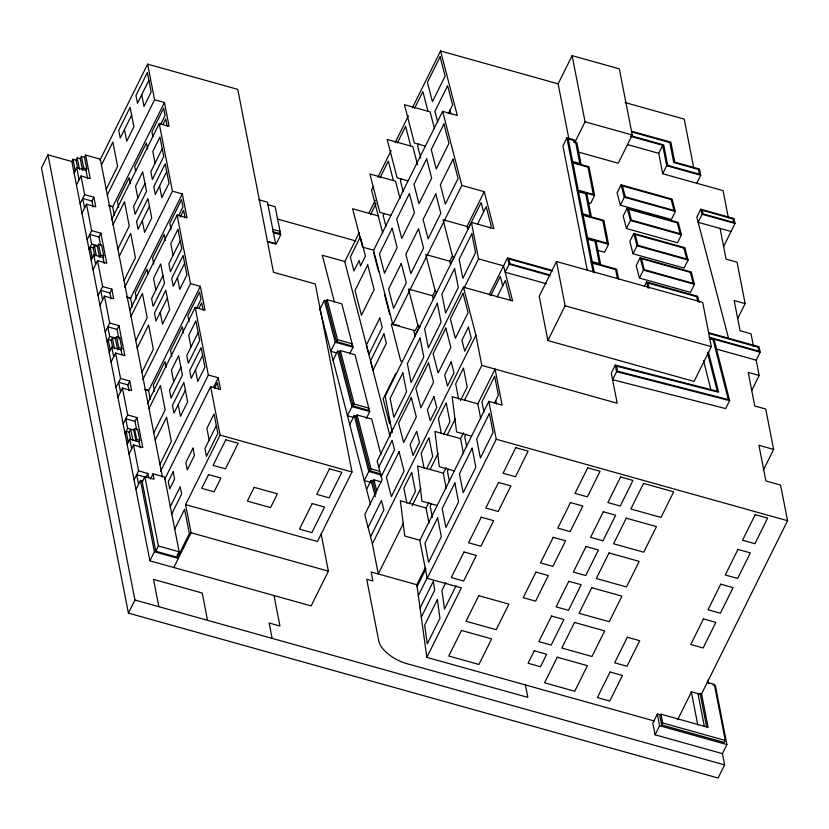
<?xml version="1.0" encoding="UTF-8"?>
<svg xmlns="http://www.w3.org/2000/svg" width="829" height="829" viewBox="0 0 829 829"><rect width="100%" height="100%" fill="white"/><g stroke="black" fill="none" stroke-linecap="round" stroke-linejoin="round"><path stroke-width="1.24" d="M321.113 533.876L328.398 571.16L311.144 605.926L149.894 560.829L71.885 161.541L47.958 154.857L41.45 167.976L128.412 613.118L718.101 778.016L724.608 764.898L722.411 753.623L726.909 744.556L715.386 685.593L713.023 684.93M71.885 161.541L72.993 159.313L76.071 160.173L77.646 168.235M76.071 160.173L77.211 157.883L80.289 158.743L82.32 169.106M80.289 158.743L81.408 156.494L84.496 157.365L86.744 168.878L85.998 170.401L87.636 178.815M74.144 173.064L76.745 167.81L85.998 170.401M84.496 157.365L85.636 155.064L100.319 159.168L162.411 477.058M82.537 170.256L83.656 168.018L81.408 156.494M76.486 185.074L80.983 176.007L90.237 178.598L85.636 155.064M99.884 160.329L147.624 64.154L237.757 89.356L273.487 272.285L315.269 283.964L351.993 471.981L317.486 541.503L185.582 504.623L220.089 435.09L210.639 386.728L220.514 389.485L218.234 377.786L208.359 375.019L195.157 307.455L205.032 310.212L200.369 286.347L190.494 283.591L177.105 215.053L186.981 217.809L182.318 193.945L172.442 191.188L159.241 123.625L169.116 126.381L164.463 102.516L154.577 99.76L147.624 64.154M80.123 203.706L84.62 194.639L80.983 176.007M101.459 165.023L112.858 142.06L117.604 166.38L106.205 189.333M81.998 213.281L86.496 204.214L95.749 206.804L93.874 197.219L84.62 194.639M131.635 115.086L120.236 138.039L118.713 130.257L130.112 107.304L133.915 126.754L126.744 141.189L124.464 129.511M148.888 80.32L137.49 103.273L135.966 95.49L147.365 72.537L151.168 91.988L144.008 106.423L141.728 94.744M93.149 207.032L91.978 201.043L93.874 197.219M107.418 194.774L154.577 99.76M87.159 239.695L91.656 230.628L86.496 204.214M89.024 249.27L91.636 244.027L89.76 234.441L99.014 237.032L100.651 245.415M164.463 102.516L112.692 206.804L108.982 205.768M94.858 256.337L93.211 247.902L94.351 245.602L97.428 246.472L99.553 257.311L100.661 255.073L98.547 244.223L101.635 245.094L103.76 255.933L103.003 257.456L104.174 263.446M99.014 237.032L100.91 233.208L91.656 230.628M97.428 246.472L98.547 244.223M91.149 260.119L93.75 254.866L103.003 257.456M111.5 219.799L159.241 123.625M160.753 124.236L165.095 115.49L163.665 108.195L151.945 131.811L152.899 136.671M113.107 224.659L124.505 201.706L129.251 226.027L117.863 248.98M162.961 124.537L165.759 118.889L167.189 126.184M93.014 269.694L97.521 260.638L106.765 263.218L100.91 233.208M144.992 183.478L133.593 206.431L135.117 214.214L146.515 191.261L142.712 171.81L135.552 186.235L137.832 197.913M162.246 148.712L150.857 171.676L152.37 179.458L163.769 156.494L159.966 137.044L152.805 151.479L155.085 163.147M98.081 295.621L102.578 286.554L97.521 260.638M119.283 256.275L130.681 233.322L135.428 257.632L124.039 280.596M99.957 305.196L104.454 296.14L113.708 298.72L111.832 289.145L102.578 286.554M149.458 206.338L138.06 229.291L136.547 221.509L147.935 198.556L151.738 218.006L144.578 232.441L142.298 220.763M166.712 171.572L155.324 194.535L153.8 186.753L165.199 163.79L168.992 183.25L161.831 197.675L159.551 186.007M111.107 298.948L109.936 292.958L111.832 289.145M124.702 287.362L172.442 191.188M105.21 332.097L109.708 323.03L104.454 296.14M107.076 341.672L109.687 336.429L107.811 326.844L117.065 329.434L118.702 337.817M182.318 193.945L130.547 298.233L126.847 297.207M112.671 347.538L111.262 340.304L112.402 338.014L115.48 338.874L117.604 349.714L118.713 347.475L116.599 336.626L119.687 337.496L121.811 348.335L121.055 349.859L121.987 354.646M117.065 329.434L118.961 325.621L109.708 323.03M115.48 338.874L116.599 336.626M129.935 310.067L177.105 215.053M109.2 352.522L111.801 347.268L121.055 349.859M178.618 215.664L182.96 206.918L181.53 199.623L169.81 223.239L171.002 229.312M118.93 339.02L119.687 337.496M131.023 316.336L142.412 293.383L147.168 317.694L135.769 340.657M180.256 217.094L183.623 210.328L185.043 217.623M111.065 362.097L115.563 353.04L124.816 355.62L118.961 325.621M162.992 275.642L151.603 298.595L153.116 306.378L164.515 283.425L160.712 263.964L153.552 278.399L155.831 290.067M180.256 240.876L168.857 263.829L170.38 271.611L181.769 248.659L177.976 229.208L170.805 243.633L173.085 255.311M116.039 387.537L120.537 378.47L115.563 353.04M137.189 347.952L148.588 324.989L153.344 349.31L141.946 372.262M117.905 397.122L122.412 388.055L131.656 390.635L129.79 381.06L120.537 378.47M167.365 298.015L155.966 320.968L154.453 313.186L165.841 290.233L169.644 309.683L162.484 324.108L160.204 312.44M184.618 263.249L173.23 286.202L171.707 278.42L183.105 255.467L186.898 274.917L179.738 289.352L177.458 277.674M129.065 390.863L127.894 384.874L129.79 381.06M142.754 379.765L190.494 283.591M123.158 424.013L127.666 414.946L122.412 388.055M125.034 433.588L127.635 428.344L125.77 418.759L135.013 421.35L136.65 429.733M200.369 286.347L148.598 390.646L144.899 389.609M130.63 439.453L129.22 432.22L130.713 429.204L132.837 440.054M135.013 421.35L136.909 417.536L127.666 414.946M134.547 428.541L136.671 439.391L135.915 440.914L133.79 430.064L134.547 428.541L137.645 429.412L139.759 440.251L139.013 441.774L140.174 447.764M127.148 444.437L129.759 439.194L139.013 441.774M147.417 403.63L195.157 307.455M196.67 308.067L201.012 299.321L199.582 292.026L187.862 315.642L189.053 321.725M149.023 408.5L160.422 385.537L165.168 409.858L153.769 432.811M198.867 308.367L201.675 302.73L203.095 310.025M129.023 454.023L133.521 444.955L142.775 447.536L136.909 417.536M180.909 367.309L169.51 390.272L171.033 398.055L182.421 375.091L178.629 355.641L171.458 370.076L173.738 381.744M198.162 332.553L186.763 355.506L188.287 363.289L199.685 340.336L195.882 320.875L188.722 335.31L191.002 346.978M134.091 479.939L138.588 470.872L133.521 444.955M155.199 440.106L166.598 417.153L171.344 441.474L159.945 464.427M135.956 489.524L140.464 480.457L142.775 481.1M185.375 390.169L173.976 413.132L172.453 405.35L183.851 382.387L187.655 401.847L180.484 416.272L178.204 404.604M202.628 355.413L191.23 378.366L189.706 370.584L201.105 347.631L204.908 367.081L197.748 381.506L195.468 369.838M153.023 473.825L154.08 479.224L144.826 476.634L142.225 481.887L155.769 551.223L176.556 557.036L179.157 551.782L164.556 477.048L153.023 473.825L150.422 479.069M145.945 477.276L147.842 473.463L138.588 470.872M160.608 471.204L208.359 375.019M267.85 204.68L275.155 206.722L280.741 234.783L276.244 243.84L268.814 241.767M164.629 479.431L210.639 386.728M213.633 387.05L218.234 377.786M214.504 388.376L217.302 382.729L218.493 388.811M170.1 507.068L180.194 486.747L181.613 494.043L171.427 514.571M216.338 425.609L204.95 448.562L206.462 456.344L217.861 433.391L214.058 413.94L206.898 428.365L209.177 440.044M149.894 560.829L154.391 551.772L140.464 480.457M155.769 551.223L158.37 545.969L144.826 476.634M128.412 613.118L134.92 599.999L724.608 764.898M174.504 529.596L184.587 509.275L189.344 533.586L177.945 556.549M173.821 567.523L191.074 532.757L185.582 504.623M373.278 186.566L371.558 190.038L382.687 232.939M377.889 177.292L391.112 150.64M395.143 142.536L408.376 115.884M412.396 107.77L440.582 50.983L558.135 83.853L568.943 139.199M380.065 177.779L388.355 161.095L393.361 180.411M397.329 143.023L405.609 126.34L410.624 145.655M414.583 108.257L422.863 91.573L427.878 110.889M326.719 300.958L324.346 300.295L319.849 309.362L370.459 504.415M344.781 261.726L359.164 232.762M368.936 213.063L375.268 200.317M327.175 299.746L326.18 301.746L336.543 341.662L351.185 345.755L352.18 343.766L337.527 339.662L327.175 299.746L341.817 303.839L353.019 347.206L349.641 354.004M370.553 214.711L376.076 203.582M360.408 236.762L350.315 257.094L353.921 270.979L359.133 260.482L360.542 265.912L365.423 256.078L360.719 237.964M384.252 213.333L383.143 215.55L385.962 226.421M401.505 178.567L400.407 180.795L403.226 191.654M418.759 143.8L417.661 146.028L420.79 158.101M440.582 50.983L457.318 115.469L442.613 111.366L373.589 250.41L392.801 324.46L399.132 325.496M448.334 113.646L452.624 105.003L447.619 85.688L434.914 111.262L437.733 122.132M324.346 300.295L335.227 342.232L330.73 351.299L336.657 352.957M336.543 341.662L337.527 339.662M333.04 360.2L337.538 351.133L339.911 351.797M340.367 350.584L339.372 352.574L353.247 406.055L367.889 410.148L368.884 408.148L354.242 404.055L340.367 350.584L355.009 354.677L369.724 411.588L366.356 418.396M337.538 351.133L351.931 406.614L347.434 415.681L353.361 417.339M392.811 324.471L461.836 185.416L442.613 111.366M353.247 406.055L354.242 404.055M349.745 424.583L354.242 415.516L356.615 416.179M380.946 454.634L371.713 419.059L357.071 414.966L356.076 416.966L370.086 470.934L381.071 474.001M418.117 324.947L415.246 330.74L391.267 324.025L400.708 360.988L402.407 361.465M432.5 295.984L435.38 290.191M453.795 257.643L450.541 264.223L449.753 261.218L452.634 255.425M483.587 211.975L481.141 202.566L467.794 229.457L467.017 226.452L484.271 191.696L461.836 185.416M395.858 373.371L383.164 398.956L389.589 423.712L390.687 421.495M416.023 333.745L419.287 327.175M433.277 298.979L436.541 292.409M484.271 191.696L493.866 228.68L471.432 222.41L385.153 396.221L392.272 432.697M477.421 224.39L486.198 206.711L491.203 226.027L490.167 228.13M558.135 83.853L572.134 55.657L619.325 68.848L632.247 135.003L618.247 163.209L577.761 151.894M354.242 415.516L368.77 471.494L364.273 480.561L371.392 482.551M370.086 470.934L371.071 468.934L357.071 414.966M389.703 434.572L392.418 429.101M471.432 222.41L478.561 258.886L503.514 265.86L512.623 300.937L463.452 287.186L377.164 461.007L382.055 479.825L364.791 514.591L372.387 543.834L378.273 573.958L403.578 522.975M464.178 287.85L478.561 258.886M366.584 489.462L371.081 480.395L374.635 481.39M378.739 467.245L392.096 440.354L394.531 449.764L381.185 476.654M381.226 481.898L373.91 479.846L372.915 481.846L376.055 493.939M368.117 527.41L381.475 500.519L383.91 509.928L370.563 536.819M581.129 164.546L576.829 142.526L575.025 142.018L574.632 140.008L566.891 137.842L562.922 145.842L587.201 270.088M489.141 294.834L507.483 257.871L551.927 270.295M490.768 295.549L500.291 276.358L502.737 285.777M507.483 257.871L509.141 264.223L505.162 272.213L546.28 283.715M372.387 543.834L475.919 335.258L463.452 287.186M497.131 297.062L505.348 280.513L510.353 299.829M575.025 142.018L585.056 121.811L572.134 55.657M409.277 503.711L415.422 491.348L411.712 472.375L403.899 488.126L406.863 503.296M426.541 468.955L432.676 456.582L428.976 437.619L421.153 453.359L424.127 468.53M443.795 434.189L449.929 421.816L446.23 402.853L438.417 418.593L441.38 433.764M460.489 400.552L467.193 387.06L463.484 368.086L455.67 383.827L458.634 399.008M412.21 505.597L420.831 488.208M430.033 469.67L438.095 453.453M447.297 434.904L455.349 418.686M464.551 400.148L481.804 365.382L475.919 335.258M426.054 508.146L428.925 502.353M443.308 473.38L446.178 467.587M463.463 453.473L460.561 438.624L463.442 432.821M480.727 418.718L477.825 403.858L495.079 369.092L502.105 405.08L488.841 401.371L419.816 540.425L427.215 578.31L461.359 587.854L426.842 657.376L654.35 721.002M431.308 503.908L430.199 506.125L432.427 517.514M448.562 469.141L447.463 471.369L449.432 481.483M465.825 434.375L464.717 436.603L466.696 446.717M556.477 261.529L539.213 296.295L547.865 340.543L694.08 381.433L711.334 346.667L702.691 302.409L556.477 261.529L565.119 305.787L547.865 340.543M571.585 161.873L589.004 166.743L594.611 195.457L590.642 203.457L588.393 202.825M494.644 402.749L498.374 395.226L494.675 376.262L481.97 401.837L483.949 411.951M426.842 657.376L416.832 584.746L425.464 567.368M417.091 586.59L425.951 568.735M621.056 184.826L617.087 192.825L620.341 205.209L671.397 219.488L675.366 211.499L672.122 199.105L621.056 184.826L624.31 197.219L620.341 205.209M418.334 595.678L427.236 577.751M427.215 578.31L496.239 439.256L488.841 401.371M420.054 608.103L433.401 581.202L434.655 590.289L421.298 617.18M581.813 214.193L603.864 220.369L608.538 244.296L604.569 252.296L597.74 250.379M627.17 208.12L623.201 216.12L626.444 228.503L677.5 242.783L681.469 234.794L678.226 222.4L627.17 208.12L630.413 220.514L626.444 228.503M728.39 217.851L723.064 190.618L662.723 173.748L658.734 153.324L662.703 145.324L630.299 136.257M445.795 582.663L441.94 590.445L444.51 609.087L456.095 585.73M662.723 173.748L666.692 165.748L662.703 145.324M633.791 233.395L629.822 241.394L633.066 253.788L684.132 268.057L688.101 260.068L684.847 247.674L633.791 233.395L637.035 245.788L633.066 253.788M640.154 257.684L636.185 265.684L639.439 278.067L690.495 292.347L694.464 284.347L691.22 271.964L640.154 257.684L643.408 270.078L639.439 278.067M644.257 286.533L646.516 281.964L697.583 296.243L699.199 302.44M696.764 183.261L700.733 175.271L699.51 169.033L674.754 162.111L670.868 142.173L631.48 131.158M707.458 352.522L717.292 391.215L615.273 365.102L611.305 373.102L617.19 403.236L481.804 365.382M615.273 365.102L616.558 371.672L612.59 379.672L725.665 408.604L729.634 400.614L714.059 339.289M723.572 246.565L735.022 223.498L734.048 218.524L700.785 209.219L696.816 217.219L728.494 338.097M700.785 209.219L702.101 214.296L698.132 222.296L731.054 231.498M737.655 318.668L745.136 303.601L737.043 262.182L726.08 259.114L720.08 228.431M751.706 390.563L759.177 375.496L756.193 360.18L760.162 352.18L759.105 346.781L708.463 332.616M763.271 470.281L773.623 449.422L765.737 409.06L754.763 405.982L748.214 372.428L759.177 375.496M661.014 715.095L657.324 714.07L652.817 723.137L655.097 734.805L722.411 753.623M701.541 693.769L708.111 727.375L660.92 714.173L659.925 716.173L661.635 724.929L724.297 742.452L725.292 740.452L714.349 684.402L707.199 682.412M655.097 734.805L659.604 725.738L657.324 714.07M661.635 724.929L662.63 722.929L660.92 714.173M677.697 719.603L691.5 691.8L701.272 694.526L787.55 520.716L780.586 485.069L765.892 480.955L758.929 445.308L773.623 449.422M616.558 371.672L729.634 400.614M625.045 102.568L684.236 119.117L693.821 168.225M631.594 131.894L669.832 142.588L673.728 162.525L698.484 169.448L699.407 174.194L667.728 165.334L663.739 144.909L631.335 135.852M585.056 121.811L632.247 135.003M627.574 144.609L658.734 153.324M666.692 165.748L700.733 175.271M702.101 214.296L735.022 223.498M624.31 197.219L675.366 211.499M425.36 146.122L414.386 143.054L404.428 104.682L430.106 111.863L434.479 128.723M577.202 190.587L594.611 195.457M630.413 220.514L681.469 234.794M408.106 180.888L397.132 177.82L387.174 139.448L412.842 146.629L417.536 164.691M637.035 245.788L688.101 260.068M586.486 238.13L608.538 244.296M643.408 270.078L694.464 284.347M745.136 303.601L734.162 300.533L740.069 330.74L751.033 333.807L753.447 346.139M467.017 226.452L443.028 219.747L452.634 256.741L454.178 257.177M591.16 262.057L616.693 269.197L618.662 279.311M390.811 215.447L379.827 212.379L369.879 174.007L395.547 181.178L400.044 198.514M378.283 215.944L352.615 208.763L362.574 247.135L373.547 250.203M552.093 271.042L508.861 258.949L510.115 263.798L549.492 274.803M509.141 264.223L550.249 275.715M258.866 199.789L267.466 202.193L275.642 244.016L267.031 241.612M708.557 333.351L758.069 347.196L758.836 351.113L709.147 337.216M449.753 261.218L425.774 254.513L435.37 291.507L436.924 291.932M709.292 337.952L760.162 352.18M709.489 338.709L713.075 339.714L728.276 399.557L617.584 371.226L616.589 366.149L718.65 392.262L708.515 352.346M277.28 218.98L355.838 240.949M83.656 168.018L86.744 168.878M565.119 305.787L711.334 346.667M716.318 349.03L756.193 360.18M272.668 229.312L279.974 231.353L278.979 233.353L272.886 231.654M273.311 232.7L280.741 234.783M108.941 205.561L112.651 206.597L114.402 215.602M91.978 201.043L82.724 198.452L84.599 208.038M420.479 326.73L418.075 326.056L408.479 289.072L432.458 295.777L433.422 299.476M91.636 244.027L97.791 245.747M93.211 247.902L90.133 247.042L92.247 257.881M100.661 255.073L103.76 255.933M335.227 342.232L353.019 347.206M126.806 296.989L130.505 298.025L132.267 307.031M109.936 292.958L100.682 290.368L102.558 299.953M477.825 403.858L452.178 396.687L456.561 431.94L471.587 436.137M496.239 439.256L787.55 520.716M109.687 336.429L115.842 338.149M351.931 406.614L369.724 411.588M111.262 340.304L108.184 339.444L110.298 350.294M460.561 438.624L434.914 431.443L439.308 466.696L454.323 470.893M118.713 347.475L121.811 348.335M144.857 389.402L148.557 390.438L150.318 399.433M127.894 384.874L118.64 382.293L120.516 391.868M371.071 468.934L379.62 471.318M368.77 471.494L380.635 474.82M220.089 435.09L351.993 471.981M437.028 505.452L422.013 501.255L417.619 466.002L443.266 473.172L446.209 488.24M127.635 428.344L133.79 430.064M129.22 432.22L126.143 431.36L128.257 442.209M136.671 439.391L139.759 440.251M419.775 540.218L404.759 536.021L400.366 500.768L426.013 507.939L428.956 523.006M144.785 476.955L136.692 474.696L138.567 484.271M416.832 584.746L371.143 571.969L372.915 581.005L366.719 579.274L378.791 641.045A27.419 13.668 26.4 0 0 407.226 663.749L527.845 697.376L525.42 684.941M191.074 532.757L328.398 571.16M158.37 545.969L179.157 551.782M154.391 551.772L178.318 558.456L177.468 554.114M662.63 722.929L725.292 740.452M659.604 725.738L726.909 744.556M697.863 301.507L696.598 296.668L647.895 283.052L649.169 287.891M646.516 281.964L648.143 288.16M450.012 110.257L450.935 113.791M373.63 252.482L378.635 271.798M384.646 294.927L389.651 314.243M390.179 436.696L344.729 261.518L322.305 255.249L334.439 302.025M373.91 479.846L376.729 490.737M371.081 480.395L375.288 496.602M703.489 360.511L711.095 390.469M413.702 330.315L415.277 336.47M708.018 679.977L708.733 683.645M700.07 693.282L706.629 726.878M617.367 278.378L615.657 269.612L592.486 263.135L594.393 272.917M697.945 693.655L704.267 726.017M691.262 691.521L697.821 725.126M586.735 193.261L591.346 216.866M596.02 240.793L600.693 264.731M566.891 137.842L593.149 272.213M495.763 400.49L496.447 403.951M274.005 595.543L279.964 626.03L269.135 623.004L272.13 638.371M147.603 149.033L146.412 142.961L134.692 166.567L135.645 171.437M165.458 240.472L164.277 234.389L152.557 258.006L153.738 264.078M183.51 332.875L182.328 326.792L170.608 350.408L171.79 356.48M130.35 183.8L129.158 177.717L117.438 201.333L118.62 207.416M147.966 274.016L147.023 269.156L135.293 292.761L136.484 298.844M166.256 367.63L165.075 361.558L153.344 385.164L154.536 391.247M207.53 620.31L202.203 593.015L153.52 579.398L158.847 606.693M147.842 473.463L148.65 477.639M77.211 157.883L79.46 169.396M94.351 245.602L96.237 255.249M112.402 338.014L114.516 348.854M76.745 167.81L79.087 179.831M93.75 254.866L95.625 264.451M111.801 347.268L113.677 356.853M129.759 439.194L131.624 448.769M72.993 159.313L75.242 170.836M47.958 154.857L134.961 600.206M173.178 471.742L168.287 481.576L169.717 488.872L174.598 479.038L173.178 471.742M192.991 448.168L185.831 462.592L187.261 469.888L194.421 455.463L192.991 448.168M208.535 474.571L201.696 488.343L214.079 491.804L220.908 478.032L208.535 474.571M225.789 439.805L213.094 465.39L225.467 468.851L238.172 443.266L225.789 439.805M440.116 56.807L427.422 82.392L432.437 101.708L445.132 76.123L440.116 56.807M254.182 487.338L247.343 501.11L270.544 507.597L277.383 493.825L254.182 487.338M367.713 264.917L355.019 290.502L361.444 315.258L374.138 289.684L367.713 264.917M392.158 228.307L379.464 253.892L384.469 273.207L397.174 247.622L392.158 228.307M409.412 193.551L396.718 219.125L401.733 238.441L414.427 212.866L409.412 193.551M426.676 158.785L413.972 184.37L418.987 203.685L431.681 178.1L426.676 158.785M443.929 124.018L431.235 149.603L436.241 168.919L448.945 143.334L443.929 124.018M401.288 263.477L388.583 289.052L393.599 308.367L406.293 282.793L401.288 263.477M418.541 228.711L405.847 254.296L410.852 273.611L423.557 248.026L418.541 228.711M435.795 193.945L423.101 219.53L428.116 238.845L440.81 213.26L435.795 193.945M453.059 159.189L440.354 184.763L445.37 204.079L458.064 178.504L453.059 159.189M379.796 318.046L366.439 344.937L368.884 354.356L382.231 327.455L379.796 318.046M383.91 333.9L370.553 360.791L372.998 370.2L386.345 343.31L383.91 333.9M312.201 503.566L299.497 529.14L311.88 532.601L324.574 507.027L312.201 503.566M329.455 468.799L316.761 494.374L329.134 497.835L341.838 472.261L329.455 468.799M402.821 372.822L390.127 398.407L393.827 417.37L406.531 391.796L402.821 372.822M420.075 338.066L407.381 363.641L411.091 382.615L423.785 357.03L420.075 338.066M437.339 303.3L424.635 328.885L428.344 347.848L441.038 322.263L437.339 303.3M454.593 268.534L441.898 294.119L445.598 313.082L458.302 287.508L454.593 268.534M471.846 233.778L459.152 259.353L462.851 278.316L475.556 252.741L471.846 233.778M411.308 397.651L398.614 423.225L403.619 442.541L416.324 416.966L411.308 397.651M428.562 362.884L415.868 388.469L420.883 407.785L433.577 382.2L428.562 362.884M445.826 328.118L433.121 353.703L438.137 373.019L450.831 347.434L445.826 328.118M463.079 293.362L450.375 318.937L455.39 338.253L468.095 312.678L463.079 293.362M399.06 451.722L386.366 477.307L391.381 496.623L404.075 471.038L399.06 451.722M416.666 431.443L410.148 444.562L412.977 455.453L419.484 442.334L416.666 431.443M433.919 396.676L427.401 409.795L430.23 420.686L436.748 407.578L433.919 396.676M451.173 361.91L444.665 375.029L447.494 385.931L454.002 372.812L451.173 361.91M468.426 327.154L461.919 340.273L464.748 351.164L471.255 338.045L468.426 327.154M437.619 517.731L424.925 543.306L428.624 562.28L441.329 536.695L437.619 517.731M454.883 482.965L442.178 508.55L445.888 527.513L458.582 501.928L454.883 482.965M472.136 448.199L459.432 473.784L463.142 492.747L475.836 467.173L472.136 448.199M489.39 413.443L476.696 439.018L480.395 457.981L493.1 432.406L489.39 413.443M437.38 599.636L424.676 625.211L427.246 643.853L439.95 618.268L437.38 599.636M463.991 551.979L451.297 577.554L463.68 581.015L476.374 555.44L463.991 551.979M481.255 517.213L468.551 542.788L480.934 546.249L493.628 520.674L481.255 517.213M498.509 482.447L485.815 508.032L498.188 511.493L510.892 485.908L498.509 482.447M515.762 447.681L503.068 473.266L515.441 476.727L528.146 451.142L515.762 447.681M461.473 630.444L448.779 656.029L478.944 664.464L491.649 638.879L461.473 630.444M478.727 595.688L466.033 621.263L496.198 629.698L508.902 604.123L478.727 595.688M535.948 572.093L523.244 597.678L535.627 601.139L548.321 575.554L535.948 572.093M553.202 537.327L540.498 562.912L552.881 566.373L565.575 540.788L553.202 537.327M570.456 502.571L557.762 528.146L570.134 531.607L582.839 506.032L570.456 502.571M587.709 467.805L575.015 493.379L587.388 496.84L600.092 471.266L587.709 467.805M534.28 650.806L528.094 663.273L540.477 666.734L546.663 654.268L534.28 650.806M551.534 616.04L538.84 641.625L551.212 645.086L563.917 619.501L551.534 616.04M568.798 581.274L556.093 606.859L568.476 610.32L581.17 584.735L568.798 581.274M586.051 546.518L573.347 572.093L585.73 575.554L598.424 549.979L586.051 546.518M603.305 511.752L590.611 537.337L602.984 540.798L615.688 515.213L603.305 511.752M620.558 476.986L607.864 502.571L620.247 506.032L632.941 480.447L620.558 476.986M557.254 657.231L544.56 682.806L574.725 691.251L587.429 665.666L557.254 657.231M574.507 622.465L561.813 648.05L591.979 656.485L604.683 630.9L574.507 622.465M591.771 587.699L579.067 613.284L609.242 621.719L621.937 596.144L591.771 587.699M609.025 552.943L596.32 578.518L626.496 586.953L639.19 561.378L609.025 552.943M626.278 518.177L613.584 543.762L643.75 552.197L656.454 526.612L626.278 518.177M643.532 483.411L630.838 508.996L661.014 517.431L673.708 491.846L643.532 483.411M610.082 671.998L597.377 697.583L609.761 701.044L622.455 675.459L610.082 671.998M627.335 637.242L614.631 662.817L627.014 666.278L639.708 640.703L627.335 637.242M703.458 618.931L690.754 644.516L703.137 647.977L715.831 622.392L703.458 618.931M720.712 584.176L708.018 609.75L720.391 613.211L733.095 587.637L720.712 584.176M737.965 549.409L725.271 574.984L737.644 578.445L750.349 552.87L737.965 549.409M755.229 514.643L742.525 540.228L754.908 543.689L767.602 518.104L755.229 514.643M573.595 140.422L568.217 138.909L572.621 161.458L579.803 163.468L575.792 142.93L573.989 142.433L573.595 140.422M587.968 167.157L572.912 162.94L578.238 190.183L593.284 194.39L587.968 167.157M671.138 199.53L622.444 185.914L625.294 196.794L673.987 210.411L671.138 199.53M733.012 218.929L702.163 210.307L703.085 213.872L733.696 222.431L733.012 218.929M585.699 193.675L578.528 191.665L582.849 213.789L590.02 215.789L585.699 193.675M677.241 222.825L628.548 209.209L631.397 220.089L680.091 233.705L677.241 222.825M602.828 220.773L583.139 215.271L587.523 237.716L607.211 243.229L602.828 220.773M683.873 248.099L635.169 234.483L638.019 245.363L686.723 258.98L683.873 248.099M594.994 241.208L587.813 239.198L592.196 261.643L599.377 263.653L594.994 241.208M690.308 272.358L641.439 258.689L644.32 269.674L693.179 283.342L690.308 272.358"/></g></svg>
